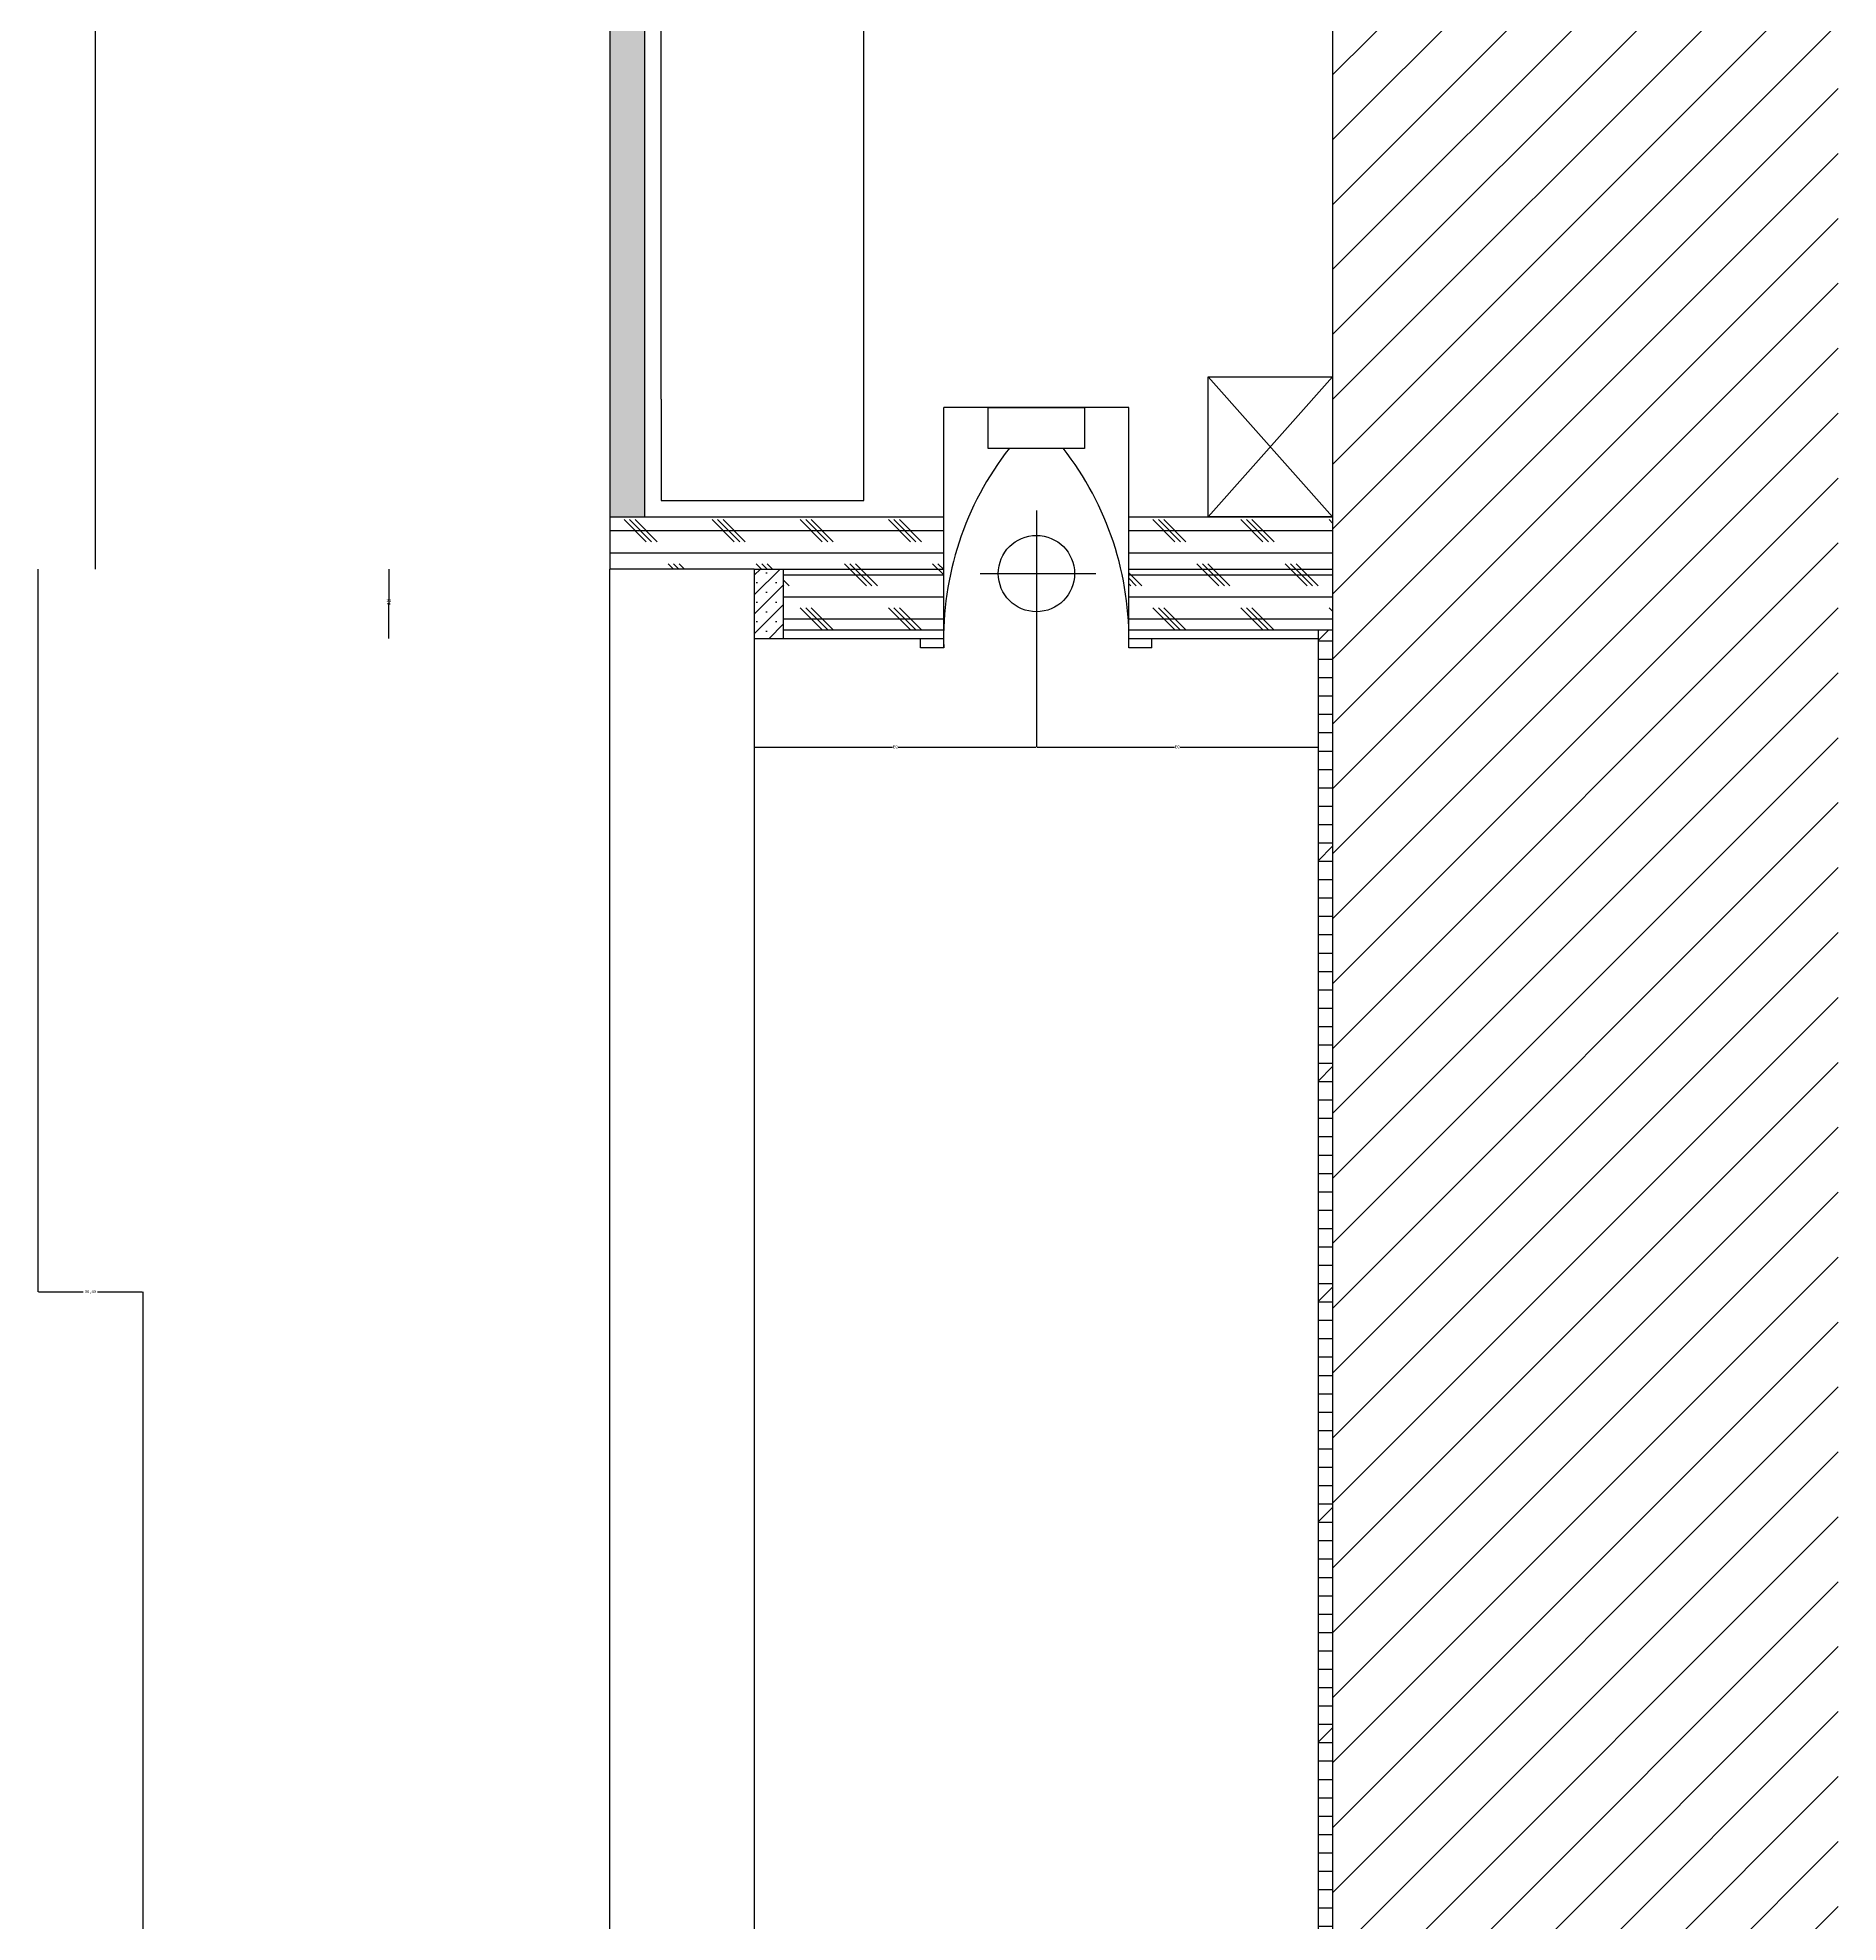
# Model space of a CAD drawing. Header units: metres. Extents: x 112154 to 113735, y -66478 to -63872.
# Drawn here: x 112219 to 112842, y -65175 to -64523 of the extents above; entities that cross this region are included whole.
import ezdxf

# ---------------------------------------------------------------- set-up
doc = ezdxf.new("R2010")
doc.units = ezdxf.units.M
for name, color, linetype in [('10', 8, 'Continuous'), ('11', 3, 'Continuous'), ('15', 2, 'Continuous'), ('8', 7, 'Continuous')]:
    doc.layers.add(name, color=color, linetype=linetype)
doc.dimstyles.get("Standard").update_dxf_attribs({"dimtxt": 2.5, "dimasz": 2.5, "dimexe": 1.25, "dimexo": 0.625, "dimtad": 1, "dimcen": 2.5, "dimazin": 3, "dimtfac": 1, "dimtmove": 0, "dimatfit": 3})

# ---------------------------------------------------------------- blocks, each defined once
blk = doc.blocks.new('_CLOSEDFILLED')
at = {"color": 0, "linetype": 'BYBLOCK'}
blk.add_solid([(-1, 0.2), (0, 0), (-1, -0.2)], dxfattribs=at)
blk = doc.blocks.new('*D1')
for p, q in [((112238.92, -64007.06), (112238.92, -64357.06)), ((112238.67, -64357.06), (112238.42, -64357.06)), ((112238.92, -64707.06), (112238.92, -64357.06)), ((112238.92, -64357.06), (112238.92, -64357.06)), ((112239.17, -64357.06), (112239.42, -64357.06))]:
    blk.add_line(p, q)
at = {"layer": 'Defpoints'}
for p in [(112238.92, -64007.06), (112238.92, -64357.06), (112238.92, -64707.06)]:
    blk.add_point(p, dxfattribs=at)
at = {"layer": '8', "xscale": 0.25, "yscale": 0.25}
blk.add_blockref('_CLOSEDFILLED', (112238.92, -64357.06), dxfattribs=at)
at = {"layer": '8', "xscale": 0.25, "yscale": 0.25, "rotation": 180}
blk.add_blockref('_CLOSEDFILLED', (112238.92, -64357.06), dxfattribs=at)
at = {"layer": '8', "insert": (112238.92, -64355.935), "char_height": 1, "attachment_point": 5}
blk.add_mtext('0', dxfattribs=at)
blk = doc.blocks.new('*D2')
for p, q in [((112218.92, -64707.06), (112218.92, -64957.06)), ((112219.17, -64957.06), (112234.635, -64957.06)), ((112239.635, -64957.06), (112255.1, -64957.06)), ((112255.35, -65207.06), (112255.35, -64957.06))]:
    blk.add_line(p, q)
at = {"layer": 'Defpoints'}
for p in [(112218.92, -64707.06), (112218.92, -64957.06), (112255.35, -65207.06)]:
    blk.add_point(p, dxfattribs=at)
at = {"layer": '8', "xscale": 0.25, "yscale": 0.25, "rotation": 180}
blk.add_blockref('_CLOSEDFILLED', (112218.92, -64957.06), dxfattribs=at)
at = {"layer": '8', "xscale": 0.25, "yscale": 0.25}
blk.add_blockref('_CLOSEDFILLED', (112255.35, -64957.06), dxfattribs=at)
at = {"layer": '8', "insert": (112237.135, -64957.06), "char_height": 1, "attachment_point": 5}
blk.add_mtext('36,43', dxfattribs=at)
blk = doc.blocks.new('*D8')
for p, q in [((112340.36, -64707.06), (112340.36, -64719.06)), ((112340.11, -64719.06), (112339.86, -64719.06)), ((112340.36, -64731.06), (112340.36, -64719.06)), ((112340.36, -64719.06), (112340.36, -64719.06)), ((112340.61, -64719.06), (112340.86, -64719.06))]:
    blk.add_line(p, q)
at = {"layer": 'Defpoints'}
for p in [(112340.36, -64707.06), (112340.36, -64719.06), (112340.36, -64731.06)]:
    blk.add_point(p, dxfattribs=at)
at = {"layer": '8', "xscale": 0.25, "yscale": 0.25}
blk.add_blockref('_CLOSEDFILLED', (112340.36, -64719.06), dxfattribs=at)
at = {"layer": '8', "xscale": 0.25, "yscale": 0.25, "rotation": 180}
blk.add_blockref('_CLOSEDFILLED', (112340.36, -64719.06), dxfattribs=at)
at = {"layer": '8', "insert": (112340.36, -64717.935), "char_height": 1, "attachment_point": 5}
blk.add_mtext('21', dxfattribs=at)
blk = doc.blocks.new('*D9')
for p, q in [((112466.74, -64731.06), (112466.74, -64768.63)), ((112564.31, -64729.86), (112564.31, -64768.63)), ((112466.99, -64768.63), (112514.525, -64768.63)), ((112516.525, -64768.63), (112564.06, -64768.63))]:
    blk.add_line(p, q)
at = {"layer": 'Defpoints'}
for p in [(112466.74, -64731.06), (112564.31, -64729.86), (112466.74, -64768.63)]:
    blk.add_point(p, dxfattribs=at)
at = {"layer": '8', "xscale": 0.25, "yscale": 0.25, "rotation": 180}
blk.add_blockref('_CLOSEDFILLED', (112466.74, -64768.63), dxfattribs=at)
at = {"layer": '8', "xscale": 0.25, "yscale": 0.25}
blk.add_blockref('_CLOSEDFILLED', (112564.31, -64768.63), dxfattribs=at)
at = {"layer": '8', "insert": (112515.525, -64768.63), "char_height": 1, "attachment_point": 5}
blk.add_mtext('EQ', dxfattribs=at)
blk = doc.blocks.new('*D10')
for p, q in [((112661.74, -64731.06), (112661.74, -64768.63)), ((112564.31, -64749.86), (112564.31, -64768.63)), ((112564.56, -64768.63), (112612.025, -64768.63)), ((112614.025, -64768.63), (112661.49, -64768.63))]:
    blk.add_line(p, q)
at = {"layer": 'Defpoints'}
for p in [(112661.74, -64731.06), (112564.31, -64749.86), (112564.31, -64768.63)]:
    blk.add_point(p, dxfattribs=at)
at = {"layer": '8', "xscale": 0.25, "yscale": 0.25, "rotation": 180}
blk.add_blockref('_CLOSEDFILLED', (112564.31, -64768.63), dxfattribs=at)
at = {"layer": '8', "xscale": 0.25, "yscale": 0.25}
blk.add_blockref('_CLOSEDFILLED', (112661.74, -64768.63), dxfattribs=at)
at = {"layer": '8', "insert": (112613.025, -64768.63), "char_height": 1, "attachment_point": 5}
blk.add_mtext('EQ', dxfattribs=at)

msp = doc.modelspace()

# ---------------------------------------------------------------- hatches: boundary and pattern name
at = {"layer": '10'}
h = msp.add_hatch(dxfattribs=at)
h.set_pattern_fill('AR-SAND', scale=0.1)
h.paths.add_polyline_path([(112416.74, -64689.06), (112428.74, -64689.06), (112428.74, -64007.06), (112416.74, -64007.06)])
h = msp.add_hatch(dxfattribs=at)
h.set_pattern_fill('ANSI31', scale=5)
h.paths.add_polyline_path([(112841.62, -64007.06), (112666.74, -64007.06), (112666.74, -66307.06), (112841.62, -66307.06)])
h = msp.add_hatch(dxfattribs=at)
h.set_pattern_fill('CORK', scale=2)
h.paths.add_polyline_path([(112466.74, -64707.06), (112532.24, -64707.06), (112532.24, -64689.06), (112416.74, -64689.06), (112416.74, -64707.06)])
h.paths.add_polyline_path([(112666.74, -64707.06), (112666.74, -64689.06), (112596.24, -64689.06), (112596.24, -64707.06)])
h.paths.add_polyline_path([(112532.24, -64728.06), (112532.24, -64728.04), (112532.24, -64707.06), (112476.74, -64707.06), (112476.74, -64728.06)])
h.paths.add_polyline_path([(112666.74, -64728.06), (112666.74, -64707.06), (112596.24, -64707.06), (112596.24, -64728.04), (112596.24, -64728.06)])
h = msp.add_hatch(dxfattribs=at)
h.set_pattern_fill('SACNCR', scale=2)
h.paths.add_polyline_path([(112466.74, -64731.06), (112476.74, -64731.06), (112476.74, -64707.06), (112466.74, -64707.06)])
h = msp.add_hatch(dxfattribs=at)
h.set_pattern_fill('DOLMIT')
h.paths.add_polyline_path([(112661.74, -65207.06), (112666.74, -65207.06), (112666.74, -64728.06), (112661.74, -64728.06)])

# ---------------------------------------------------------------- linework, layer by layer
for p, q in [((112434.59, -64648.35), (112434.59, -64013.39)), ((112504.59, -64648.35), (112504.59, -64013.39)), ((112416.74, -65213.06), (112416.74, -64707.06)), ((112466.74, -64731.06), (112466.74, -65207.06))]:
    msp.add_line(p, q, dxfattribs=at)
msp.add_lwpolyline([(112434.59, -64648.35), (112434.59, -64683.35), (112504.59, -64683.35), (112504.59, -64648.35)], dxfattribs=at)
at = {"layer": '11'}
for p, q in [((112428.74, -64007.06), (112428.74, -64689.06)), ((112623.65, -64640.57), (112666.74, -64689.06)), ((112623.65, -64689.06), (112666.74, -64640.57)), ((112596.24, -64651.15), (112532.24, -64651.15)), ((112532.24, -64734.26), (112532.24, -64651.15)), ((112596.24, -64734.26), (112596.24, -64651.15)), ((112416.74, -64689.06), (112532.24, -64689.06)), ((112564.31, -64686.86), (112564.31, -64729.86)), ((112596.24, -64689.06), (112666.74, -64689.06)), ((112466.74, -64707.06), (112532.24, -64707.06)), ((112476.74, -64707.06), (112476.74, -64731.06)), ((112544.82, -64708.63), (112584.89, -64708.63)), ((112596.24, -64707.06), (112666.74, -64707.06)), ((112476.74, -64728.06), (112532.24, -64728.06)), ((112596.24, -64728.06), (112666.74, -64728.06)), ((112661.74, -64728.06), (112661.74, -65207.06)), ((112524.24, -64734.26), (112524.24, -64731.06)), ((112532.24, -64734.26), (112524.24, -64734.26)), ((112604.24, -64734.26), (112596.24, -64734.26)), ((112604.24, -64734.26), (112604.24, -64731.06))]:
    msp.add_line(p, q, dxfattribs=at)
for points in [[(112666.74, -64689.06), (112623.65, -64689.06), (112623.65, -64640.57), (112666.74, -64640.57)], [(112547.66, -64651.15), (112580.96, -64651.15), (112580.96, -64665.41), (112547.66, -64665.41)]]:
    msp.add_lwpolyline(points, close=True, dxfattribs=at)
msp.add_circle((112564.31, -64708.63), 13.19, dxfattribs=at)
for centre, start, end in [((112638.86, -64731.15), 141.88, 181.67), ((112489.62, -64731.15), 358.33, 38.12)]:
    msp.add_arc(centre, 106.66, start, end, dxfattribs=at)
at = {"layer": '15'}
for p, q in [((112416.74, -64007.06), (112416.74, -64707.06)), ((112666.74, -64007.06), (112666.74, -66307.06)), ((112466.74, -64707.06), (112416.74, -64707.06)), ((112466.74, -64707.06), (112466.74, -64731.06)), ((112466.74, -64731.06), (112532.24, -64731.06)), ((112596.24, -64731.06), (112661.74, -64731.06))]:
    msp.add_line(p, q, dxfattribs=at)

# ---------------------------------------------------------------- dimensions: what is measured, and where the dimension line sits
at = {"layer": '8'}
for base, p1, p2, picture, middle in [((112238.92, -64357.06), (112238.92, -64707.06), (112238.92, -64007.06), '*D1', (112238.92, -64355.935)), ((112218.92, -64957.06), (112218.92, -64707.06), (112255.35, -65207.06), '*D2', (112237.135, -64957.06))]:
    dim = msp.add_linear_dim(base=base, p1=p1, p2=p2, dimstyle='Standard', dxfattribs=at)
    dim.commit()
    dim.dimension.update_dxf_attribs({"geometry": picture, "text_midpoint": middle})
for base, p1, p2, text, picture, middle in [((112340.36, -64719.06), (112340.36, -64707.06), (112340.36, -64731.06), '21', '*D8', (112340.36, -64717.935)), ((112466.74, -64768.63), (112466.74, -64731.06), (112564.31, -64729.86), 'EQ', '*D9', (112515.525, -64768.63)), ((112564.31, -64768.63), (112564.31, -64749.86), (112661.74, -64731.06), 'EQ', '*D10', (112613.025, -64768.63))]:
    dim = msp.add_linear_dim(base=base, p1=p1, p2=p2, text=text, dimstyle='Standard', dxfattribs=at)
    dim.commit()
    dim.dimension.update_dxf_attribs({"geometry": picture, "text_midpoint": middle})

doc.saveas('drawing.dxf')
